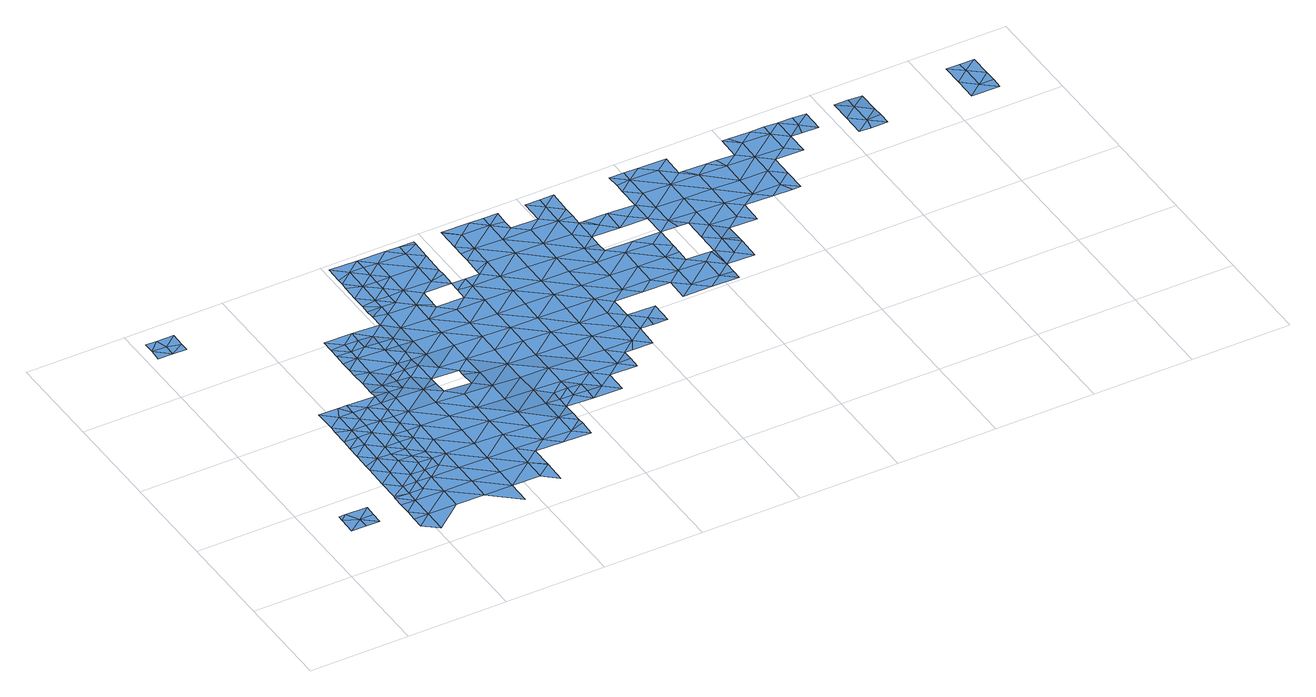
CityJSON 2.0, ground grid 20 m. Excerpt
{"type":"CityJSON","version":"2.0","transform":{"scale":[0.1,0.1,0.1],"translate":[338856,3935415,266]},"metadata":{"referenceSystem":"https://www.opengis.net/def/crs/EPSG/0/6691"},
"CityObjects":{
"waterbody1":{"type":"WaterBody","attributes":{"name":"6","class":"1140","function":"1","WaterBodyRiverFloodingRiskAttribute.description":"3","WaterBodyRiverFloodingRiskAttribute.rankOrg":"3","WaterBodyRiverFloodingRiskAttribute.adminType":"2","WaterBodyRiverFloodingRiskAttribute.scale":"L1"},"geometry":[{"type":"MultiSurface","lod":"1","boundaries":[[[0,1,2]],[[3,2,1]],[[4,1,5]],[[5,1,0]],[[3,1,6]],[[5,0,7]],[[8,1,4]],[[8,6,1]]]}]},
"waterbody2":{"type":"WaterBody","attributes":{"name":"6","class":"1140","function":"1","WaterBodyRiverFloodingRiskAttribute.description":"3","WaterBodyRiverFloodingRiskAttribute.rankOrg":"1","WaterBodyRiverFloodingRiskAttribute.adminType":"2","WaterBodyRiverFloodingRiskAttribute.scale":"L1"},"geometry":[{"type":"MultiSurface","lod":"1","boundaries":[[[9,10,11]],[[9,12,10]],[[12,13,10]],[[14,11,10]],[[15,11,14]],[[16,15,14]],[[17,16,14]],[[10,13,18]],[[10,19,14]],[[20,17,14]],[[19,20,14]],[[19,10,18]],[[19,21,20]],[[22,20,21]],[[22,23,24]],[[25,19,18]],[[23,22,21]],[[26,21,19]],[[27,28,29]],[[25,26,19]],[[21,30,23]],[[31,29,32]],[[29,28,32]],[[33,31,32]],[[21,34,30]],[[28,35,32]],[[34,21,26]],[[36,33,32]],[[35,36,32]],[[25,37,26]],[[38,39,35]],[[38,30,39]],[[30,34,39]],[[26,40,34]],[[39,41,35]],[[25,42,37]],[[37,40,26]],[[36,35,41]],[[43,44,45]],[[43,36,41]],[[45,36,43]],[[39,34,46]],[[34,40,46]],[[47,44,43]],[[48,44,47]],[[49,48,47]],[[41,39,50]],[[51,52,49]],[[37,53,40]],[[39,46,50]],[[54,55,52]],[[56,53,37]],[[49,47,51]],[[43,41,57]],[[40,53,46]],[[41,50,57]],[[54,52,51]],[[47,43,58]],[[59,51,47]],[[43,57,58]],[[60,61,46]],[[54,51,62]],[[46,53,60]],[[50,46,61]],[[50,63,57]],[[59,62,51]],[[47,58,64]],[[65,56,66]],[[59,47,64]],[[53,56,65]],[[67,68,53]],[[67,53,65]],[[53,68,60]],[[63,50,61]],[[58,57,63]],[[69,64,58]],[[59,70,62]],[[71,59,64]],[[72,62,70]],[[68,73,60]],[[74,72,75]],[[58,63,69]],[[75,72,70]],[[76,70,59]],[[61,60,73]],[[77,76,59]],[[77,59,71]],[[61,78,63]],[[73,78,61]],[[71,64,79]],[[64,69,79]],[[80,75,70]],[[81,82,83]],[[80,70,76]],[[78,84,63]],[[85,81,83]],[[81,86,82]],[[73,68,87]],[[69,63,84]],[[88,71,79]],[[69,89,79]],[[80,76,90]],[[91,89,69]],[[85,92,81]],[[93,86,81]],[[94,73,87]],[[89,88,79]],[[69,84,91]],[[76,95,90]],[[96,80,90]],[[97,80,96]],[[94,98,73]],[[92,93,81]],[[99,97,96]],[[78,73,98]],[[100,101,92]],[[101,99,96]],[[100,99,101]],[[84,78,98]],[[88,102,103]],[[89,102,88]],[[104,96,90]],[[101,105,92]],[[92,105,93]],[[103,102,95]],[[94,87,106]],[[107,104,90]],[[90,95,107]],[[108,109,93]],[[110,101,96]],[[84,98,111]],[[91,84,112]],[[91,113,89]],[[94,114,98]],[[115,116,109]],[[117,94,106]],[[112,84,111]],[[95,102,107]],[[93,105,108]],[[114,94,117]],[[101,110,105]],[[114,118,98]],[[89,119,102]],[[115,109,108]],[[113,119,89]],[[110,96,104]],[[111,98,120]],[[91,112,113]],[[120,98,118]],[[102,119,107]],[[121,108,105]],[[122,112,111]],[[123,115,108]],[[111,120,124]],[[125,121,105]],[[122,111,124]],[[126,104,107]],[[121,123,108]],[[105,110,125]],[[127,113,112]],[[128,107,119]],[[129,112,122]],[[126,107,128]],[[110,104,126]],[[110,130,125]],[[121,131,123]],[[126,130,110]],[[131,132,133]],[[129,122,134]],[[133,123,131]],[[127,112,129]],[[119,113,127]],[[125,135,121]],[[136,128,119]],[[131,137,132]],[[137,138,139]],[[140,131,121]],[[134,141,129]],[[139,132,137]],[[142,121,135]],[[125,143,135]],[[144,126,128]],[[143,125,130]],[[140,121,142]],[[138,145,146]],[[119,127,147]],[[146,145,148]],[[145,138,137]],[[136,119,147]],[[141,149,129]],[[136,144,128]],[[144,130,126]],[[129,149,127]],[[150,141,151]],[[151,152,150]],[[153,131,140]],[[131,154,137]],[[150,149,141]],[[127,155,147]],[[153,154,131]],[[152,156,150]],[[149,155,127]],[[135,143,157]],[[148,145,158]],[[145,137,154]],[[159,130,144]],[[143,130,160]],[[140,161,153]],[[162,144,136]],[[149,150,163]],[[164,147,155]],[[150,156,163]],[[130,159,160]],[[136,147,162]],[[157,143,160]],[[165,145,154]],[[158,145,165]],[[166,154,153]],[[161,167,153]],[[162,147,164]],[[168,159,144]],[[149,169,155]],[[170,171,157]],[[166,153,167]],[[170,157,160]],[[172,158,165]],[[171,173,161]],[[149,163,169]],[[166,174,154]],[[154,174,165]],[[168,144,162]],[[168,175,159]],[[171,170,173]],[[176,169,163]],[[177,172,165]],[[178,162,164]],[[177,165,174]],[[155,169,179]],[[164,155,178]],[[160,159,180]],[[181,172,177]],[[182,168,162]],[[180,159,175]],[[170,160,180]],[[155,179,178]],[[173,170,183]],[[176,184,169]],[[169,185,179]],[[182,162,178]],[[186,175,168]],[[169,184,185]],[[187,170,180]],[[182,188,168]],[[183,170,187]],[[189,178,179]],[[186,180,175]],[[183,190,191]],[[191,190,192]],[[190,183,187]],[[193,189,185]],[[179,185,189]],[[186,168,188]],[[194,187,180]],[[195,196,192]],[[196,195,197]],[[182,178,198]],[[192,190,195]],[[198,178,189]],[[199,188,182]],[[194,180,186]],[[195,200,197]],[[193,201,189]],[[202,200,203]],[[202,197,200]],[[199,186,188]],[[204,182,198]],[[205,187,194]],[[206,198,189]],[[201,206,189]],[[190,187,207]],[[200,208,203]],[[199,182,204]],[[209,194,186]],[[195,190,207]],[[187,205,207]],[[210,200,195]],[[211,204,198]],[[211,198,206]],[[212,210,195]],[[212,195,207]],[[186,199,209]],[[213,199,204]],[[211,213,204]],[[200,210,208]],[[214,194,209]],[[205,194,215]],[[211,206,216]],[[216,206,217]],[[218,209,199]],[[215,194,214]],[[213,218,199]],[[207,205,215]],[[219,216,217]],[[220,208,210]],[[221,214,209]],[[212,222,210]],[[212,207,223]],[[211,216,224]],[[207,215,223]],[[225,220,210]],[[226,218,213]],[[222,227,210]],[[224,216,219]],[[228,215,214]],[[212,229,222]],[[229,212,223]],[[209,218,221]],[[221,228,214]],[[225,210,227]],[[228,230,215]],[[229,231,222]],[[223,215,230]],[[232,221,218]],[[233,218,226]],[[234,228,221]],[[235,223,230]],[[229,223,236]],[[237,230,228]],[[232,218,233]],[[232,234,221]],[[236,223,235]],[[229,236,231]],[[234,237,228]],[[237,238,230]],[[233,226,239]],[[235,230,240]],[[240,230,238]],[[231,241,242]],[[243,236,235]],[[241,231,236]],[[244,232,233]],[[235,240,243]],[[239,245,246]],[[247,242,241]],[[248,237,234]],[[249,250,236]],[[236,250,241]],[[233,239,244]],[[249,236,243]],[[246,244,239]],[[232,251,234]],[[245,252,246]],[[240,253,243]],[[254,253,240]],[[243,253,255]],[[251,232,244]],[[256,241,250]],[[247,241,256]],[[251,257,234]],[[234,257,248]],[[258,244,246]],[[254,259,253]],[[255,253,259]],[[246,252,260]],[[251,244,261]],[[262,257,251]],[[263,262,251]],[[258,246,260]],[[263,251,261]],[[264,248,257]],[[265,259,254]],[[261,244,258]],[[260,252,266]],[[264,257,262]],[[266,267,260]],[[254,268,265]],[[269,261,258]],[[270,259,265]],[[258,260,271]],[[271,260,267]],[[271,269,258]],[[268,270,265]],[[268,264,272]],[[269,271,273]],[[274,273,271]],[[264,275,272]],[[276,270,268]],[[272,276,268]],[[277,278,273]],[[274,277,273]],[[279,280,270]],[[272,275,281]],[[279,270,276]],[[274,271,282]],[[283,284,280]],[[277,285,278]],[[279,283,280]],[[286,272,281]],[[282,287,274]],[[281,278,285]],[[288,284,283]],[[277,274,287]],[[283,289,288]],[[276,272,290]],[[276,291,279]],[[292,277,287]],[[281,285,286]],[[290,272,286]],[[290,291,276]],[[293,277,292]],[[285,277,293]],[[279,291,283]],[[283,294,289]],[[291,295,283]],[[296,290,286]],[[285,293,297]],[[286,285,296]],[[294,283,295]],[[296,285,297]],[[298,291,290]],[[293,299,297]],[[291,300,295]],[[290,296,298]],[[298,301,291]],[[294,295,302]],[[300,302,295]],[[303,297,299]],[[291,301,300]],[[296,297,303]],[[301,304,300]],[[298,296,305]],[[296,303,305]],[[304,301,306]],[[301,298,307]],[[298,305,307]],[[305,303,308]],[[301,309,306]],[[309,301,307]],[[309,310,306]],[[308,311,305]],[[311,312,305]],[[309,313,310]],[[307,305,312]],[[314,311,308]],[[309,307,315]],[[309,315,313]],[[316,311,314]],[[307,312,315]],[[316,317,311]],[[311,317,312]],[[313,318,319]],[[312,320,315]],[[313,315,318]],[[321,319,318]],[[312,317,320]],[[322,318,315]],[[321,318,323]],[[315,320,324]],[[322,323,318]],[[315,324,322]],[[320,325,324]],[[326,323,322]],[[327,322,324]],[[325,327,324]],[[326,322,328]],[[322,327,328]],[[328,327,329]],[[327,330,329]],[[331,328,329]],[[332,329,330]],[[333,331,329]],[[333,329,332]]]}]},
"waterbody3":{"type":"WaterBody","attributes":{"name":"6","class":"1140","function":"1","WaterBodyRiverFloodingRiskAttribute.description":"3","WaterBodyRiverFloodingRiskAttribute.rankOrg":"1","WaterBodyRiverFloodingRiskAttribute.adminType":"2","WaterBodyRiverFloodingRiskAttribute.scale":"L1"},"geometry":[{"type":"MultiSurface","lod":"1","boundaries":[[[334,335,336]],[[334,336,337]],[[338,336,339]],[[334,337,340]],[[334,340,341]],[[336,338,337]],[[337,342,340]],[[338,342,337]]]}]},
"waterbody4":{"type":"WaterBody","attributes":{"name":"6","class":"1140","function":"1","WaterBodyRiverFloodingRiskAttribute.description":"3","WaterBodyRiverFloodingRiskAttribute.rankOrg":"2","WaterBodyRiverFloodingRiskAttribute.adminType":"2","WaterBodyRiverFloodingRiskAttribute.scale":"L1"},"geometry":[{"type":"MultiSurface","lod":"1","boundaries":[[[343,344,345]],[[346,345,344]],[[343,345,31]],[[45,343,36]],[[347,348,349]],[[349,348,17]],[[52,55,350]],[[55,351,350]],[[348,16,17]],[[20,22,17]],[[352,353,354]],[[352,354,355]],[[22,24,349]],[[349,24,355]],[[45,44,343]],[[24,27,355]],[[44,344,343]],[[28,27,356]],[[38,28,356]],[[38,35,28]],[[23,38,356]],[[24,356,27]],[[355,354,347]],[[48,344,44]],[[350,49,52]],[[346,344,357]],[[351,358,350]],[[30,38,23]],[[353,352,359]],[[360,31,345]],[[352,27,29]],[[31,33,343]],[[33,36,343]],[[29,31,352]],[[360,352,31]],[[349,355,347]],[[23,356,24]],[[345,361,360]],[[360,359,352]],[[359,360,362]],[[361,362,360]],[[363,362,361]],[[357,350,358]],[[344,350,357]],[[350,344,49]],[[48,49,344]],[[355,27,352]],[[17,22,349]]]}]},
"waterbody5":{"type":"WaterBody","attributes":{"name":"6","class":"1140","function":"1","WaterBodyRiverFloodingRiskAttribute.description":"3","WaterBodyRiverFloodingRiskAttribute.rankOrg":"3","WaterBodyRiverFloodingRiskAttribute.adminType":"2","WaterBodyRiverFloodingRiskAttribute.scale":"L1"},"geometry":[{"type":"MultiSurface","lod":"1","boundaries":[[[361,345,364]],[[363,364,365]],[[365,364,366]],[[364,367,366]],[[357,367,364]],[[358,367,357]],[[345,346,364]],[[368,358,351]],[[358,368,367]],[[369,367,368]],[[346,357,364]],[[367,369,366]],[[361,364,363]]]}]},
"waterbody6":{"type":"WaterBody","attributes":{"name":"6","class":"1140","function":"1","WaterBodyRiverFloodingRiskAttribute.description":"3","WaterBodyRiverFloodingRiskAttribute.rankOrg":"2","WaterBodyRiverFloodingRiskAttribute.adminType":"2","WaterBodyRiverFloodingRiskAttribute.scale":"L1"},"geometry":[{"type":"MultiSurface","lod":"1","boundaries":[[[370,74,75]],[[97,75,80]],[[371,372,373]],[[374,92,85]],[[100,92,374]],[[100,374,99]],[[374,370,99]],[[374,373,370]],[[374,83,373]],[[75,97,370]],[[85,83,374]],[[375,376,377]],[[97,99,370]],[[72,74,376]],[[378,379,377]],[[378,376,74]],[[377,376,378]],[[54,376,375]],[[54,62,376]],[[55,54,375]],[[379,378,380]],[[373,380,378]],[[373,381,380]],[[83,371,373]],[[370,373,378]],[[381,373,372]],[[378,74,370]],[[376,62,72]]]}]},
"waterbody7":{"type":"WaterBody","attributes":{"name":"6","class":"1140","function":"1","WaterBodyRiverFloodingRiskAttribute.description":"3","WaterBodyRiverFloodingRiskAttribute.rankOrg":"3","WaterBodyRiverFloodingRiskAttribute.adminType":"2","WaterBodyRiverFloodingRiskAttribute.scale":"L1"},"geometry":[{"type":"MultiSurface","lod":"1","boundaries":[[[86,382,82]],[[86,383,382]],[[371,384,372]],[[382,384,371]],[[383,384,382]],[[371,82,382]],[[83,82,371]]]}]},
"waterbody8":{"type":"WaterBody","attributes":{"name":"6","class":"1140","function":"1","WaterBodyRiverFloodingRiskAttribute.description":"3","WaterBodyRiverFloodingRiskAttribute.rankOrg":"2","WaterBodyRiverFloodingRiskAttribute.adminType":"2","WaterBodyRiverFloodingRiskAttribute.scale":"L1"},"geometry":[{"type":"MultiSurface","lod":"1","boundaries":[[[133,132,385]],[[386,385,387]],[[133,385,123]],[[115,123,385]],[[115,385,386]],[[115,386,116]],[[388,389,387]],[[388,387,385]],[[139,388,132]],[[390,391,392]],[[391,390,393]],[[388,391,393]],[[138,391,388]],[[146,391,138]],[[146,148,391]],[[132,388,385]],[[148,392,391]],[[139,138,388]],[[388,393,389]]]}]},
"waterbody9":{"type":"WaterBody","attributes":{"name":"6","class":"1140","function":"1","WaterBodyRiverFloodingRiskAttribute.description":"3","WaterBodyRiverFloodingRiskAttribute.rankOrg":"2","WaterBodyRiverFloodingRiskAttribute.adminType":"2","WaterBodyRiverFloodingRiskAttribute.scale":"L1"},"geometry":[{"type":"MultiSurface","lod":"1","boundaries":[[[122,124,134]],[[124,120,394]],[[394,120,152]],[[394,152,151]],[[151,141,394]],[[134,124,394]],[[141,134,394]]]}]},
"waterbody10":{"type":"WaterBody","attributes":{"name":"6","class":"1140","function":"1","WaterBodyRiverFloodingRiskAttribute.description":"3","WaterBodyRiverFloodingRiskAttribute.rankOrg":"1","WaterBodyRiverFloodingRiskAttribute.adminType":"2","WaterBodyRiverFloodingRiskAttribute.scale":"L1"},"geometry":[{"type":"MultiSurface","lod":"1","boundaries":[[[395,396,397]],[[398,399,400]],[[401,400,402]],[[398,400,403]],[[399,402,400]],[[395,401,404]],[[405,395,404]],[[395,405,396]],[[397,403,395]],[[400,395,403]],[[395,400,401]]]}]},
"waterbody11":{"type":"WaterBody","attributes":{"name":"6","class":"1140","function":"1","WaterBodyRiverFloodingRiskAttribute.description":"3","WaterBodyRiverFloodingRiskAttribute.rankOrg":"1","WaterBodyRiverFloodingRiskAttribute.adminType":"2","WaterBodyRiverFloodingRiskAttribute.scale":"L1"},"geometry":[{"type":"MultiSurface","lod":"1","boundaries":[[[406,407,408]],[[407,409,408]],[[406,408,410]],[[411,407,412]],[[413,407,411]],[[412,407,406]],[[407,413,409]],[[408,409,414]],[[408,414,415]],[[415,410,408]]]}]}
},
"vertices":[
[63,128,38],[77,104,38],[106,127,38],[105,104,38],[48,82,38],[49,117,38],[105,81,38],[49,128,38],[77,81,38],
[161,56,38],[189,56,38],[162,80,38],[161,33,38],[189,10,38],[190,102,38],[162,103,38],[162,126,38],[191,125,38],[246,55,38],[247,101,38],[219,125,38],[248,147,38],[219,148,38],[248,170,38],[220,171,38],[303,54,38],[304,100,38],[221,217,38],[249,217,38],[221,240,38],[277,170,38],[222,263,38],[249,240,38],[250,263,38],[304,146,38],[277,216,38],[278,262,38],[359,53,38],[277,193,38],[305,193,38],[360,99,38],[306,239,38],[359,7,38],[307,285,38],[279,309,38],[279,285,38],[361,145,38],[308,331,38],[279,332,38],[280,355,38],[362,192,38],[309,377,37],[280,378,37],[417,98,38],[309,401,35],[281,401,36],[416,52,38],[363,238,38],[364,284,38],[365,376,35],[418,144,38],[419,190,38],[337,400,35],[419,237,37],[364,330,37],[445,74,38],[444,28,38],[445,76,38],[446,121,37],[420,283,36],[366,423,32],[393,353,36],[338,423,33],[474,143,37],[338,446,32],[367,446,32],[394,399,32],[394,382,34],[475,189,36],[421,329,35],[395,445,31],[369,561,29],[340,562,30],[340,539,31],[476,236,36],[368,538,30],[341,585,30],[502,120,36],[450,352,33],[478,328,33],[423,422,31],[477,282,34],[397,538,29],[397,584,28],[531,142,35],[451,398,30],[424,468,29],[395,468,30],[532,188,34],[396,491,30],[396,515,29],[424,514,28],[479,374,31],[450,384,31],[480,467,28],[425,560,27],[559,119,35],[479,421,29],[426,606,27],[398,612,27],[481,513,27],[533,235,33],[534,281,32],[534,327,30],[560,165,34],[427,630,26],[398,630,26],[560,151,35],[560,187,34],[535,373,29],[561,211,32],[483,605,26],[562,257,31],[455,629,26],[561,234,32],[482,559,26],[537,466,27],[591,326,29],[536,420,28],[590,280,30],[538,512,26],[484,652,26],[456,675,26],[455,652,26],[590,257,31],[511,582,26],[593,419,27],[484,698,26],[457,721,26],[456,698,26],[512,628,26],[618,256,30],[511,591,26],[539,558,26],[594,465,26],[485,744,25],[457,745,26],[592,372,27],[457,768,26],[647,279,29],[646,233,30],[618,233,31],[617,210,30],[540,651,26],[541,697,26],[648,325,28],[674,209,30],[567,581,26],[514,767,25],[594,511,26],[595,557,26],[568,627,26],[649,417,27],[675,255,29],[649,371,27],[542,743,25],[569,673,26],[569,657,26],[650,464,26],[704,278,28],[596,603,26],[568,606,26],[542,766,25],[596,627,26],[570,719,26],[651,510,26],[731,254,28],[571,759,25],[705,370,27],[704,324,27],[652,556,26],[571,766,25],[706,416,26],[625,626,26],[732,278,28],[732,300,27],[708,509,26],[653,602,26],[707,463,26],[761,323,27],[654,649,26],[625,637,26],[626,672,26],[747,300,27],[709,555,26],[654,695,26],[626,692,26],[627,718,25],[762,369,27],[764,462,26],[655,741,25],[789,299,27],[627,764,25],[627,765,25],[763,415,26],[709,601,26],[790,346,27],[710,648,26],[684,764,25],[764,508,26],[712,740,25],[791,392,26],[711,694,25],[791,438,26],[765,554,26],[766,600,25],[819,368,26],[816,345,27],[820,461,26],[846,345,26],[712,763,25],[821,507,26],[740,716,25],[767,647,25],[847,391,26],[741,763,25],[848,437,26],[740,736,25],[822,553,25],[768,693,25],[823,599,25],[796,715,24],[878,506,25],[877,460,26],[879,552,25],[824,646,24],[824,692,24],[851,576,25],[851,598,24],[905,436,26],[851,622,24],[825,738,24],[797,762,23],[852,668,24],[934,459,26],[904,390,26],[933,412,26],[826,761,24],[907,575,24],[853,692,24],[853,714,24],[934,505,25],[961,389,26],[880,645,24],[908,621,23],[862,668,24],[854,761,24],[935,551,24],[990,458,25],[909,667,24],[989,411,26],[962,481,25],[963,527,25],[963,506,25],[964,574,24],[937,643,23],[1017,388,26],[1018,409,25],[965,620,23],[1013,480,24],[966,666,22],[1018,434,25],[993,596,23],[1019,480,24],[1047,457,24],[999,573,23],[994,642,22],[1048,503,24],[1020,526,23],[994,689,21],[966,712,21],[1021,573,22],[1075,433,24],[995,735,21],[967,732,21],[1049,549,23],[1049,595,22],[1076,479,24],[967,759,20],[996,758,20],[1050,641,21],[1051,688,20],[1076,492,23],[1076,525,22],[1024,757,20],[1052,734,20],[1106,594,20],[1105,548,21],[1107,640,20],[1133,524,21],[1080,710,20],[1108,687,20],[1081,756,20],[1134,571,20],[1088,710,20],[1163,593,19],[1136,709,19],[1163,639,19],[1191,570,19],[1164,686,19],[1156,709,19],[1219,592,19],[1220,638,18],[1193,708,18],[1231,569,19],[1221,685,18],[1247,569,19],[1248,615,19],[1222,731,18],[1194,754,18],[1249,661,18],[1207,754,18],[1278,730,17],[1251,753,17],[1278,684,17],[1306,660,17],[1279,753,17],[1306,706,17],[1307,752,16],[1335,729,16],[1329,706,16],[1336,752,16],[1363,705,16],[1364,751,15],
[3,707,39],[2,683,39],[31,683,39],[31,706,39],[59,699,39],[59,682,39],[25,729,39],[3,730,39],[60,729,39],
[250,286,38],[251,332,38],[222,310,38],[223,333,38],[163,172,38],[163,131,38],[191,148,38],[252,378,37],[224,402,37],[193,241,38],[164,231,38],[164,218,38],[192,195,38],[249,194,38],[223,356,38],[224,379,37],[165,264,38],[194,287,38],[194,310,38],[165,288,38],[166,311,38],
[194,333,38],[166,343,38],[167,357,38],[195,379,37],[206,402,37],[167,403,37],
[367,469,31],[312,539,31],[283,540,31],[311,516,32],[368,515,30],[281,416,35],[309,424,34],[282,447,33],[310,470,32],[282,476,32],[282,493,32],[283,516,31],
[312,562,31],[284,586,31],[284,561,31],
[427,653,26],[399,648,26],[399,676,26],[428,699,26],[400,709,26],[400,735,26],[429,745,26],[401,769,26],[400,723,26],
[589,234,31],
[1448,680,16],[1476,657,16],[1476,682,16],[1477,749,13],[1449,750,14],[1448,727,15],[1420,704,15],[1421,750,13],[1476,703,15],[1419,658,16],[1442,657,16],
[1646,700,11],[1674,676,11],[1675,723,10],[1703,699,11],[1647,746,9],[1702,653,11],[1646,654,11],[1703,675,11],[1704,745,9],[1675,746,9]
]}
